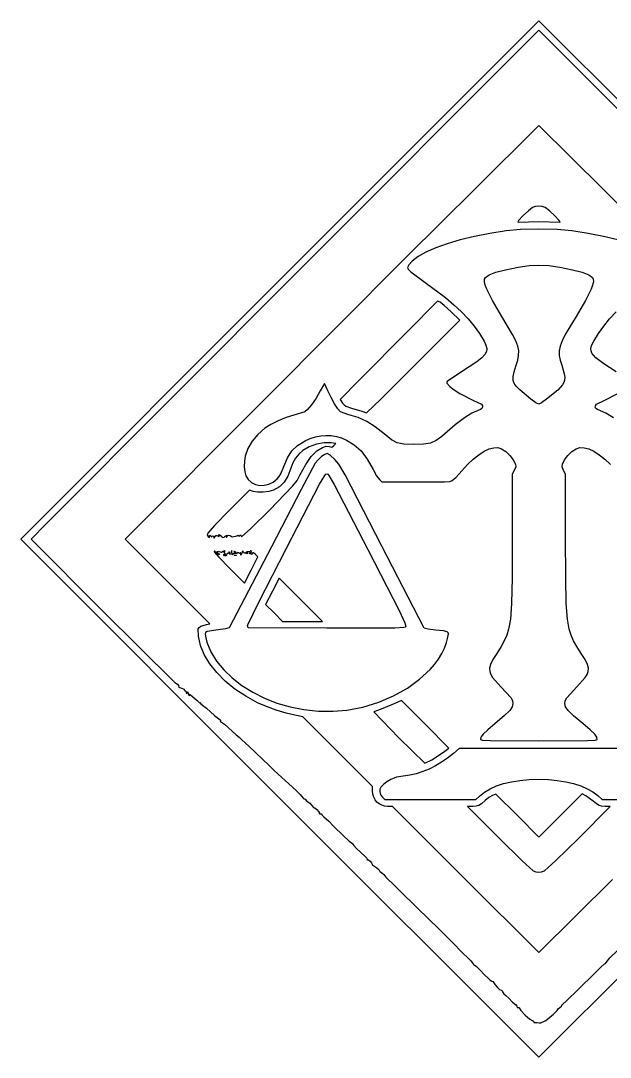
# Model space of a CAD drawing. Extents: x 252 to 569, y 447 to 764.
# Drawn here: x 251.9 to 432.4, y 446.7 to 763.8 of the extents above; entities that cross this region are included whole.
import ezdxf

# ---------------------------------------------------------------- set-up
doc = ezdxf.new("R2010")
doc.units = 0

msp = doc.modelspace()

# ---------------------------------------------------------------- linework, layer by layer
at = {"layer": 'Calque 1'}
for p, q in [((331.2133, 684.4556), (410.522, 763.7643)), ((410.522, 763.7643), (489.8307, 684.4556)), ((410.52196, 760.8541), (337.34806, 687.697)), ((483.69586, 687.697), (410.52196, 760.8541)), ((390.87633, 712.2228), (410.52163, 731.74)), ((410.52163, 731.74), (430.16693, 712.2228)), ((370.11693, 691.5895), (390.87633, 712.2228)), ((430.16693, 712.2228), (450.92633, 691.5895)), ((405.611189, 704.068388), (404.309018, 702.635752)), ((407.282868, 705.648455), (405.611189, 704.068388)), ((408.56956, 706.6116), (407.282868, 705.648455)), ((409.483574, 706.8996), (408.56956, 706.6116)), ((410.52336, 706.9956), (409.483574, 706.8996)), ((411.563146, 706.8996), (410.52336, 706.9956)), ((412.47716, 706.6116), (411.563146, 706.8996)), ((413.763852, 705.648455), (412.47716, 706.6116)), ((415.435531, 704.068388), (413.763852, 705.648455)), ((416.737702, 702.635752), (415.435531, 704.068388)), ((404.309018, 702.635752), (404.032277, 702.213581)), ((404.032277, 702.213581), (404.13085, 702.1149)), ((404.13085, 702.1149), (410.52336, 702.2998)), ((410.52336, 702.2998), (416.91587, 702.1149)), ((410.52336, 702.2998), (410.52336, 702.2998)), ((417.014443, 702.213581), (416.737702, 702.635752)), ((416.91587, 702.1149), (417.014443, 702.213581)), ((390.77262, 697.7822), (386.404457, 696.72101)), ((395.480358, 698.721084), (390.77262, 697.7822)), ((400.46795, 699.5184), (395.480358, 698.721084)), ((404.912959, 699.885825), (400.46795, 699.5184)), ((410.5221, 700.0083), (404.912959, 699.885825)), ((416.131241, 699.885825), (410.5221, 700.0083)), ((420.57625, 699.5184), (416.131241, 699.885825)), ((425.563842, 698.721084), (420.57625, 699.5184)), ((430.27158, 697.7822), (425.563842, 698.721084)), ((434.639743, 696.72101), (430.27158, 697.7822)), ((382.435587, 695.556775), (378.925732, 694.308755)), ((386.404457, 696.72101), (382.435587, 695.556775)), ((326.46213, 647.8089), (370.11693, 691.5895)), ((373.521944, 691.638407), (371.74745, 690.2546)), ((375.934611, 692.996212), (373.521944, 691.638407)), ((378.925732, 694.308755), (375.934611, 692.996212)), ((370.705325, 689.089212), (370.30544, 688.2953)), ((370.30544, 688.2953), (370.527753, 687.736042)), ((371.74745, 690.2546), (370.705325, 689.089212)), ((400.248165, 687.60522), (404.12221, 688.3643)), ((404.12221, 688.3643), (407.495583, 688.83995)), ((407.495583, 688.83995), (410.522145, 688.9985)), ((410.522145, 688.9985), (413.548714, 688.83995)), ((413.548714, 688.83995), (416.92211, 688.3643)), ((416.92211, 688.3643), (420.796155, 687.60522)), ((337.34806, 687.697), (259.64496, 609.8259)), ((370.527753, 687.736042), (371.350271, 686.917462)), ((371.350271, 686.917462), (375.7294, 683.7139)), ((393.877768, 684.65679), (394.13225, 685.2008)), ((394.13225, 685.2008), (395.273181, 686.029798)), ((395.273181, 686.029798), (397.305154, 686.829162)), ((397.305154, 686.829162), (400.248165, 687.60522)), ((420.796155, 687.60522), (423.739166, 686.829162)), ((423.739166, 686.829162), (425.771139, 686.029798)), ((425.771139, 686.029798), (426.91207, 685.2008)), ((426.91207, 685.2008), (427.166552, 684.65679)), ((251.9046, 605.1468), (331.2133, 684.4556)), ((375.7294, 683.7139), (381.911206, 679.103273)), ((393.85472, 683.891956), (393.877768, 684.65679)), ((394.073566, 682.881507), (393.85472, 683.891956)), ((394.544766, 681.60065), (394.073566, 682.881507)), ((426.970754, 682.881507), (426.499554, 681.60065)), ((427.1896, 683.891956), (426.970754, 682.881507)), ((427.166552, 684.65679), (427.1896, 683.891956)), ((381.911206, 679.103273), (384.510664, 676.896479)), ((396.286067, 678.128544), (394.544766, 681.60065)), ((426.499554, 681.60065), (424.758253, 678.128544)), ((379.52694, 678.0184), (370.36258, 668.7687)), ((380.25413, 677.6322), (379.52694, 678.0184)), ((381.550944, 676.606712), (380.25413, 677.6322)), ((383.64764, 674.6834), (381.550944, 676.606712)), ((384.510664, 676.896479), (386.820811, 674.717037)), ((399.1623, 673.2773), (396.286067, 678.128544)), ((424.758253, 678.128544), (421.88202, 673.2773)), ((386.31396, 672.1208), (383.64764, 674.6834)), ((386.820811, 674.717037), (388.870388, 672.536204)), ((388.870388, 672.536204), (390.688135, 670.325233)), ((402.437642, 667.776173), (399.1623, 673.2773)), ((421.88202, 673.2773), (418.606678, 667.776173)), ((430.356995, 670.331575), (432.170995, 672.540185)), ((432.170995, 672.540185), (434.216156, 674.717075)), ((372.15966, 657.9485), (386.31396, 672.1208)), ((390.688135, 670.325233), (392.302793, 668.05538)), ((428.743837, 668.060921), (430.356995, 670.331575)), ((370.36258, 668.7687), (355.42348, 653.6858)), ((392.302793, 668.05538), (393.7431, 665.6979)), ((403.43183, 665.800903), (402.437642, 667.776173)), ((418.606678, 667.776173), (417.61249, 665.800903)), ((427.3012, 665.6979), (428.743837, 668.060921)), ((393.7431, 665.6979), (394.313122, 664.545984)), ((394.313122, 664.545984), (394.580136, 663.532944)), ((394.580136, 663.532944), (394.491221, 662.586945)), ((404.049002, 664.164662), (403.43183, 665.800903)), ((404.32814, 662.734076), (404.049002, 664.164662)), ((416.995317, 664.164662), (416.71618, 662.734076)), ((417.61249, 665.800903), (416.995317, 664.164662)), ((426.39813, 663.3963), (426.663005, 664.362037)), ((426.480184, 662.747928), (426.39813, 663.3963)), ((426.747627, 662.095883), (426.480184, 662.747928)), ((426.663005, 664.362037), (427.3012, 665.6979)), ((393.033918, 660.608724), (391.559689, 659.432831)), ((393.993455, 661.63615), (393.033918, 660.608724)), ((394.491221, 662.586945), (393.993455, 661.63615)), ((403.52714, 658.3425), (404.028228, 659.95637)), ((404.028228, 659.95637), (404.308222, 661.37577)), ((404.308222, 661.37577), (404.32814, 662.734076)), ((416.71618, 662.734076), (416.736098, 661.37577)), ((416.736098, 661.37577), (417.016092, 659.95637)), ((417.016092, 659.95637), (417.51718, 658.3425)), ((427.235163, 661.408768), (426.747627, 662.095883)), ((427.977495, 660.655187), (427.235163, 661.408768)), ((430.365355, 658.823048), (427.977495, 660.655187)), ((362.085209, 647.942988), (372.15967, 657.9485)), ((372.15967, 657.9485), (372.15966, 657.9485)), ((391.559689, 659.432831), (386.85547, 656.3483)), ((402.927141, 656.383644), (403.52714, 658.3425)), ((417.51718, 658.3425), (418.291726, 655.699233)), ((434.18883, 656.3483), (430.365355, 658.823048)), ((355.42348, 653.6858), (349.64875, 647.8526)), ((382.44861, 653.4003), (382.300222, 653.137014)), ((386.85547, 656.3483), (382.44861, 653.4003)), ((402.640916, 654.890725), (402.927141, 656.383644)), ((402.656209, 653.744344), (402.640916, 654.890725)), ((402.96076, 652.8251), (402.656209, 653.744344)), ((418.394589, 653.849962), (418.172041, 653.085325)), ((418.291726, 655.699233), (418.431538, 654.702898)), ((418.431538, 654.702898), (418.394589, 653.849962)), ((343.60983, 650.5891), (342.297382, 648.326528)), ((344.90545, 652.7653), (343.60983, 650.5891)), ((345.93102, 650.5827), (344.90545, 652.7653)), ((346.879841, 648.531127), (345.93102, 650.5827)), ((382.300222, 653.137014), (382.35924, 652.855062)), ((382.35924, 652.855062), (383.29905, 651.8779)), ((383.29905, 651.8779), (384.614705, 650.857883)), ((384.614705, 650.857883), (386.361237, 649.748887)), ((403.597135, 651.953408), (402.96076, 652.8251)), ((404.702227, 650.816487), (403.597135, 651.953408)), ((408.0086, 648.0407), (404.702227, 650.816487)), ((416.30241, 650.7702), (412.885589, 647.942925)), ((417.755054, 652.353886), (416.30241, 650.7702)), ((418.172041, 653.085325), (417.755054, 652.353886)), ((283.92143, 605.1443), (326.46213, 647.8089)), ((342.297382, 648.326528), (340.936841, 646.306975)), ((347.965624, 646.570762), (346.879841, 648.531127)), ((349.64875, 647.8526), (350.41244, 646.7983)), ((357.73987, 643.791), (362.085209, 647.942988)), ((386.361237, 649.748887), (390.52084, 647.6321)), ((390.52084, 647.6321), (392.91868, 646.4294)), ((408.00864, 648.0407), (408.0086, 648.0407)), ((409.6132, 646.899175), (408.00864, 648.0407)), ((410.49863, 646.4235), (409.6132, 646.899175)), ((412.885589, 647.942925), (411.346019, 646.856944)), ((428.12561, 646.4294), (430.52345, 647.6321)), ((430.52345, 647.6321), (434.683056, 649.748887)), ((338.85852, 644.0758), (335.52803, 643.1218)), ((339.724967, 644.800159), (338.85852, 644.0758)), ((340.936841, 646.306975), (339.724967, 644.800159)), ((349.005205, 645.005442), (347.965624, 646.570762)), ((349.81542, 644.139), (349.005205, 645.005442)), ((352.33286, 643.2423), (349.81542, 644.139)), ((350.41244, 646.7983), (350.879553, 646.221828)), ((350.879553, 646.221828), (351.373356, 645.839925)), ((351.373356, 645.839925), (353.13462, 645.2705)), ((353.13462, 645.2705), (356.28374, 644.3014)), ((356.28374, 644.3014), (357.73987, 643.791)), ((392.59663, 644.7973), (390.006296, 643.669289)), ((393.079594, 645.114078), (392.59663, 644.7973)), ((392.91868, 646.4294), (393.253433, 645.995059)), ((393.3028, 645.534975), (393.079594, 645.114078)), ((393.253433, 645.995059), (393.3028, 645.534975)), ((411.346019, 646.856944), (410.49863, 646.4235)), ((427.741494, 645.534975), (427.790858, 645.995059)), ((427.9647, 645.114078), (427.741494, 645.534975)), ((427.790858, 645.995059), (428.12561, 646.4294)), ((428.44766, 644.7973), (427.9647, 645.114078)), ((431.037998, 643.669289), (428.44766, 644.7973)), ((330.699354, 641.375187), (328.441431, 640.242095)), ((333.141354, 642.371236), (330.699354, 641.375187)), ((335.52803, 643.1218), (333.141354, 642.371236)), ((355.23677, 642.333836), (352.33286, 643.2423)), ((357.866219, 641.132262), (355.23677, 642.333836)), ((360.436363, 639.521208), (357.866219, 641.132262)), ((387.731771, 642.317037), (384.934026, 640.160092)), ((390.006296, 643.669289), (387.731771, 642.317037)), ((433.312522, 642.317037), (431.037998, 643.669289)), ((326.60699, 639.0804), (324.484261, 637.230512)), ((328.441431, 640.242095), (326.60699, 639.0804)), ((363.16236, 637.3843), (360.436363, 639.521208)), ((365.420987, 635.560987), (363.16236, 637.3843)), ((384.934026, 640.160092), (380.77403, 636.618)), ((322.721987, 635.118125), (321.396668, 632.851725)), ((324.484261, 637.230512), (322.721987, 635.118125)), ((336.670125, 633.851511), (338.97348, 635.2539)), ((338.97348, 635.2539), (340.552306, 635.951579)), ((342.44161, 634.21485), (340.192503, 633.401734)), ((340.552306, 635.951579), (342.141809, 636.458087)), ((342.141809, 636.458087), (343.737511, 636.773346)), ((344.767517, 634.640741), (342.44161, 634.21485)), ((343.737511, 636.773346), (345.334939, 636.897275)), ((346.96338, 634.6234), (344.767517, 634.640741)), ((345.334939, 636.897275), (346.929615, 636.829795)), ((346.929615, 636.829795), (348.517065, 636.570825)), ((348.39857, 634.4441), (346.96338, 634.6234)), ((347.76556, 633.8111), (348.39857, 634.4441)), ((348.517065, 636.570825), (350.092811, 636.120287)), ((350.092811, 636.120287), (351.65238, 635.4781)), ((351.65238, 635.4781), (353.986612, 634.065403)), ((367.168, 634.5881), (365.420987, 635.560987)), ((369.127923, 634.199537), (367.168, 634.5881)), ((375.200788, 634.212708), (372.02528, 634.1292)), ((377.379245, 634.559137), (375.200788, 634.212708)), ((379.067907, 635.312798), (377.379245, 634.559137)), ((380.77403, 636.618), (379.067907, 635.312798)), ((321.396668, 632.851725), (320.5848, 630.5398)), ((333.531357, 630.07177), (334.899805, 632.176787)), ((334.899805, 632.176787), (336.670125, 633.851511)), ((337.018891, 631.202125), (336.012026, 629.958675)), ((338.22704, 632.2574), (337.018891, 631.202125)), ((340.192503, 633.401734), (338.22704, 632.2574)), ((340.841881, 630.442763), (342.526998, 632.141889)), ((342.526998, 632.141889), (344.32804, 633.2453)), ((345.002946, 631.083205), (344.011376, 630.410438)), ((344.32804, 633.2453), (345.410101, 633.603838)), ((345.74717, 631.3408), (345.002946, 631.083205)), ((345.410101, 633.603838), (346.30107, 633.4679)), ((346.627882, 630.83725), (345.74717, 631.3408)), ((346.30107, 633.4679), (347.099109, 633.3335)), ((347.099109, 633.3335), (347.76556, 633.8111)), ((353.986612, 634.065403), (356.078077, 632.138)), ((356.078077, 632.138), (357.99281, 629.622672)), ((372.02528, 634.1292), (369.127923, 634.199537)), ((392.090454, 631.003279), (393.722597, 632.04655)), ((393.722597, 632.04655), (395.266342, 632.762671)), ((395.266342, 632.762671), (396.696729, 633.137819)), ((396.696729, 633.137819), (397.988801, 633.15817)), ((397.988801, 633.15817), (399.1176, 632.8099)), ((399.1176, 632.8099), (400.426914, 631.945525)), ((400.426914, 631.945525), (401.636839, 630.79855)), ((419.407406, 630.79855), (420.617328, 631.945525)), ((420.617328, 631.945525), (421.92664, 632.8099)), ((421.92664, 632.8099), (423.055449, 633.15817)), ((423.055449, 633.15817), (424.347527, 633.137819)), ((424.347527, 633.137819), (425.777917, 632.762671)), ((425.777917, 632.762671), (427.321661, 632.04655)), ((427.321661, 632.04655), (428.953803, 631.003279)), ((320.354495, 628.973412), (320.31865, 627.3)), ((320.5848, 630.5398), (320.354495, 628.973412)), ((332.43362, 627.3785), (333.531357, 630.07177)), ((335.198648, 628.515538), (334.57096, 626.8612)), ((336.012026, 629.958675), (335.198648, 628.515538)), ((337.37187, 624.7081), (339.160801, 628.010605)), ((342.04645, 628.4195), (337.743554, 620.40215)), ((339.160801, 628.010605), (340.841881, 630.442763)), ((342.962524, 629.472527), (342.04645, 628.4195)), ((344.011376, 630.410438), (342.962524, 629.472527)), ((348.04171, 629.5549), (346.627882, 630.83725)), ((349.269126, 628.102009), (348.04171, 629.5549)), ((351.214085, 624.793), (349.269126, 628.102009)), ((357.99281, 629.622672), (359.79684, 626.4462)), ((386.9132, 626.0488), (388.660797, 627.99058)), ((388.660797, 627.99058), (390.394867, 629.646681)), ((390.394867, 629.646681), (392.090454, 631.003279)), ((401.636839, 630.79855), (402.644839, 629.482825)), ((402.644839, 629.482825), (403.34838, 628.1122)), ((403.34838, 628.1122), (403.442115, 627.309075)), ((417.602127, 627.309075), (417.69587, 628.1122)), ((417.69587, 628.1122), (418.399409, 629.482825)), ((418.399409, 629.482825), (419.407406, 630.79855)), ((428.953803, 631.003279), (430.649385, 629.646681)), ((430.649385, 629.646681), (432.38345, 627.99058)), ((320.31865, 627.3), (320.468812, 625.757312)), ((320.468812, 625.757312), (320.79653, 624.5831)), ((331.032591, 624.352981), (331.527586, 625.1009)), ((331.527586, 625.1009), (332.43362, 627.3785)), ((334.57096, 626.8612), (333.660143, 624.47947)), ((336.518751, 623.134728), (337.37187, 624.7081)), ((344.94347, 624.653605), (345.325081, 625.045764)), ((345.325081, 625.045764), (345.6019, 625.1231)), ((345.6019, 625.1231), (345.879041, 625.045138)), ((345.879041, 625.045138), (346.262367, 624.649631)), ((362.46321, 603.0304), (351.214085, 624.793)), ((359.79684, 626.4462), (360.848525, 624.570125)), ((385.178426, 624.135425), (386.9132, 626.0488)), ((402.98322, 626.2097), (402.34856, 625.016)), ((402.34856, 625.016), (402.35906, 605.7548)), ((403.442115, 627.309075), (402.98322, 626.2097)), ((418.061, 626.2097), (417.602127, 627.309075)), ((418.69563, 625.0161), (418.061, 626.2097)), ((418.68433, 605.7548), (418.69563, 625.0161)), ((320.79653, 624.5831), (321.545672, 623.396562)), ((321.545672, 623.396562), (322.543648, 622.503064)), ((322.543648, 622.503064), (323.730176, 621.908594)), ((323.730176, 621.908594), (325.044972, 621.619137)), ((325.044972, 621.619137), (326.427756, 621.640683)), ((326.427756, 621.640683), (327.818243, 621.979217)), ((327.818243, 621.979217), (329.156152, 622.640727)), ((329.156152, 622.640727), (330.3812, 623.6312)), ((330.3812, 623.6312), (331.032591, 624.352981)), ((332.515056, 622.608313), (331.087244, 621.185673)), ((333.660143, 624.47947), (332.515056, 622.608313)), ((333.1111, 602.2367), (343.341437, 621.963912)), ((335.236569, 621.475725), (336.518751, 623.134728)), ((343.341437, 621.963912), (344.94347, 624.653605)), ((346.262367, 624.649631), (347.876537, 621.93625)), ((347.876537, 621.93625), (358.1977, 602.0319)), ((360.848525, 624.570125), (361.70041, 623.4034)), ((361.70041, 623.4034), (362.41002, 622.742)), ((362.41002, 622.742), (372.77392, 622.668)), ((372.77392, 622.668), (381.656965, 622.679362)), ((381.656965, 622.679362), (383.23759, 622.811255)), ((383.23759, 622.811255), (383.97052, 623.0649)), ((383.97052, 623.0649), (385.178426, 624.135425)), ((321.92919, 620.1479), (315.72277, 613.9022)), ((323.03284, 619.7631), (321.92919, 620.1479)), ((324.424189, 619.502203), (323.03284, 619.7631)), ((326.141755, 619.4922), (324.424189, 619.502203)), ((327.878716, 619.714247), (326.141755, 619.4922)), ((329.32825, 620.1495), (327.878716, 619.714247)), ((328.01803, 614.0726), (335.236569, 621.475725)), ((337.743554, 620.40215), (328.62655, 602.783)), ((331.087244, 621.185673), (329.32825, 620.1495)), ((315.72277, 613.9022), (311.244746, 609.3072)), ((322.19154, 608.3266), (328.01803, 614.0726)), ((259.64496, 609.8259), (255.11582, 605.1118)), ((311.244746, 609.3072), (309.19382, 607.0303)), ((309.19382, 607.0303), (309.012535, 606.442663)), ((309.012535, 606.442663), (309.294, 605.9814)), ((309.294, 605.9814), (309.650554, 605.703675)), ((309.650554, 605.703675), (309.7167, 606.0624)), ((309.7167, 606.0624), (309.772587, 606.429925)), ((309.772587, 606.429925), (310.1332, 606.0524)), ((310.1332, 606.0524), (310.378137, 605.7868)), ((310.376519, 606.1079), (310.62713, 606.2002)), ((310.38216, 605.8695), (310.376519, 606.1079)), ((310.378137, 605.7868), (310.38216, 605.8695)), ((310.62713, 606.2002), (310.924588, 606.064213)), ((310.924588, 606.064213), (311.06051, 605.7372)), ((311.06051, 605.7372), (311.10758, 605.447325)), ((311.10758, 605.447325), (311.23247, 605.6712)), ((311.23247, 605.6712), (311.66573, 606.2514)), ((311.66573, 606.2564), (311.979329, 606.293088)), ((311.66573, 606.2514), (311.66573, 606.2564)), ((311.979329, 606.293088), (312.33705, 606.1242)), ((312.33705, 606.1242), (312.618296, 605.958438)), ((312.55032, 606.2777), (312.500857, 606.61135)), ((312.500857, 606.61135), (312.89766, 606.4668)), ((312.618296, 605.958438), (312.55032, 606.2777)), ((312.89766, 606.4668), (313.42087, 605.9315)), ((313.42087, 605.9315), (313.534462, 605.725072)), ((313.534462, 605.725072), (313.811934, 605.6882)), ((313.811934, 605.6882), (314.158329, 605.808228)), ((314.158329, 605.808228), (314.47869, 606.0725)), ((314.47869, 606.0725), (314.862381, 606.297011)), ((314.826089, 606.1277), (314.74378, 605.9408)), ((314.74378, 605.9408), (314.86046, 605.6763)), ((315.02398, 606.2054), (314.826089, 606.1277)), ((314.86046, 605.6763), (315.14066, 605.9408)), ((314.862381, 606.297011), (315.402995, 606.348488)), ((315.173812, 606.1277), (315.02398, 606.2054)), ((315.14066, 605.9408), (315.173812, 606.1277)), ((315.14066, 605.9408), (315.14066, 605.9408)), ((315.402995, 606.348488), (315.965546, 606.23457)), ((315.965546, 606.23457), (316.41505, 605.9629)), ((316.41505, 605.9629), (316.734262, 605.833375)), ((316.734262, 605.833375), (317.16557, 605.9626)), ((317.16557, 605.9626), (317.6542, 606.0506)), ((317.6542, 606.0506), (318.02752, 606.1864)), ((318.02752, 606.1864), (318.360829, 606.362125)), ((318.360829, 606.362125), (318.58976, 606.1864)), ((318.58976, 606.1864), (318.787397, 606.031062)), ((318.787397, 606.031062), (319.00614, 606.2394)), ((319.00614, 606.2394), (319.183541, 606.443825)), ((319.183541, 606.443825), (319.23765, 606.2674)), ((319.23765, 606.2674), (319.338047, 606.033838)), ((319.338047, 606.033838), (319.57403, 605.9367)), ((319.57403, 605.9367), (322.19154, 608.3266)), ((402.35906, 605.7548), (402.323447, 593.335222)), ((418.719406, 593.334434), (418.68433, 605.7548)), ((331.147, 525.904), (251.9046, 605.1468)), ((255.11582, 605.1118), (277.04192, 583.1845)), ((296.84843, 592.2153), (283.92143, 605.1443)), ((328.62655, 602.783), (315.74285, 577.9985)), ((375.42781, 577.9803), (362.46321, 603.0304)), ((311.153761, 601.467778), (311.14472, 601.3102)), ((311.14472, 601.3102), (312.543249, 599.652962)), ((311.253532, 601.480925), (311.153761, 601.467778)), ((311.75842, 601.0605), (311.253532, 601.480925)), ((312.69254, 600.3842), (311.75842, 601.0605)), ((312.33406, 601.3676), (311.931711, 601.271312)), ((311.931711, 601.271312), (312.36856, 600.8553)), ((312.76502, 601.324837), (312.33406, 601.3676)), ((312.36856, 600.8553), (312.703721, 600.522587)), ((312.543249, 599.652962), (315.81779, 596.2675)), ((312.703721, 600.522587), (312.69254, 600.3842)), ((313.03263, 601.1641), (312.76502, 601.324837)), ((313.328152, 601.113675), (313.03263, 601.1641)), ((313.83159, 601.3436), (313.328152, 601.113675)), ((314.305034, 601.574462), (313.83159, 601.3436)), ((313.958779, 600.401787), (314.08927, 600.513652)), ((314.035503, 600.214455), (313.958779, 600.401787)), ((314.33336, 600.0291), (314.035503, 600.214455)), ((314.065786, 601.041237), (314.14852, 601.1695)), ((314.34696, 600.7371), (314.065786, 601.041237)), ((314.08927, 600.513652), (314.41306, 600.4726)), ((314.14852, 601.1695), (314.382097, 601.260387)), ((314.47925, 601.473), (314.305034, 601.574462)), ((314.657146, 600.063725), (314.33336, 600.0291)), ((314.682185, 600.427062), (314.34696, 600.7371)), ((314.382097, 601.260387), (314.47925, 601.473)), ((314.41306, 600.4726), (314.682185, 600.427062)), ((314.88158, 600.4015), (314.657146, 600.063725)), ((315.064273, 600.7278), (314.88158, 600.4015)), ((315.27197, 600.7817), (315.064273, 600.7278)), ((315.466968, 600.8202), (315.27197, 600.7817)), ((315.61911, 601.1086), (315.466968, 600.8202)), ((315.720581, 601.336025), (315.61911, 601.1086)), ((315.77142, 600.9639), (315.720581, 601.336025)), ((315.87136, 600.5788), (315.77142, 600.9639)), ((316.07102, 600.5192), (315.87136, 600.5788)), ((316.225855, 600.693175), (316.07102, 600.5192)), ((316.3737, 601.4552), (316.22076, 600.8781)), ((316.22076, 600.8781), (316.225855, 600.693175)), ((316.571586, 601.691587), (316.3737, 601.4552)), ((316.488586, 601.011487), (316.51301, 601.4182)), ((316.6163, 600.6245), (316.488586, 601.011487)), ((316.51301, 601.4182), (316.571586, 601.691587)), ((316.79965, 600.412612), (316.6163, 600.6245)), ((316.8564, 600.5875), (316.79965, 600.412612)), ((317.023495, 600.798837), (316.8564, 600.5875)), ((317.52191, 600.7572), (317.023495, 600.798837)), ((317.30786, 601.4389), (317.188316, 601.366425)), ((317.188316, 601.366425), (317.38966, 601.1783)), ((317.225197, 600.193788), (317.34001, 600.3007)), ((317.49986, 600.1408), (317.225197, 600.193788)), ((317.78649, 601.1783), (317.30786, 601.4389)), ((317.34001, 600.3008), (317.84713, 600.2798)), ((317.34001, 600.3007), (317.34001, 600.3008)), ((317.38966, 601.1783), (317.854836, 600.932)), ((317.811034, 600.172988), (317.49986, 600.1408)), ((318.016594, 600.715175), (317.52191, 600.7572)), ((317.78653, 601.1783), (317.78649, 601.1783)), ((317.854836, 600.932), (317.78653, 601.1783)), ((317.84713, 600.2798), (317.811034, 600.172988)), ((318.18337, 600.9169), (318.016594, 600.715175)), ((318.262335, 601.108075), (318.18337, 600.9169)), ((318.55451, 600.9349), (318.262335, 601.108075)), ((318.876038, 600.76485), (318.55451, 600.9349)), ((319.06279, 600.9689), (318.876038, 600.76485)), ((319.172788, 601.015937), (319.06279, 600.9689)), ((319.24467, 600.6492), (319.172788, 601.015937)), ((319.330446, 600.259237), (319.24467, 600.6492)), ((319.57403, 600.9138), (319.330446, 600.259237)), ((319.815445, 601.500462), (319.57403, 600.9138)), ((319.96644, 601.3768), (319.815445, 601.500462)), ((320.132273, 601.078645), (319.96644, 601.3768)), ((320.404945, 600.929712), (320.132273, 601.078645)), ((320.70329, 600.948498), (320.404945, 600.929712)), ((320.94614, 601.1535), (320.70329, 600.948498)), ((320.928311, 600.7269), (320.96149, 600.9138)), ((321.07817, 600.6492), (320.928311, 600.7269)), ((321.20615, 601.28235), (320.94614, 601.1535)), ((320.96149, 600.9138), (321.24169, 601.1783)), ((320.96149, 600.9138), (320.96149, 600.9138)), ((321.276061, 600.7269), (321.07817, 600.6492)), ((321.62321, 601.2549), (321.20615, 601.28235)), ((321.24169, 601.1783), (321.35837, 600.9138)), ((321.35837, 600.9138), (321.276061, 600.7269)), ((322.002914, 601.243387), (321.62321, 601.2549)), ((321.812044, 600.76555), (322.12172, 600.9901)), ((321.95368, 600.7549), (321.812044, 600.76555)), ((322.281411, 600.765938), (321.95368, 600.7549)), ((322.15212, 601.4277), (322.002914, 601.243387)), ((322.12172, 600.9901), (322.513874, 601.318325)), ((322.240339, 601.592962), (322.15212, 601.4277)), ((322.45245, 601.5531), (322.240339, 601.592962)), ((322.4167, 600.5903), (322.281411, 600.765938)), ((322.515375, 600.508538), (322.4167, 600.5903)), ((322.513874, 601.318325), (322.45245, 601.5531)), ((322.45637, 595.6871), (324.48448, 599.7227)), ((322.75262, 600.7429), (322.515375, 600.508538)), ((322.954509, 600.974898), (322.75262, 600.7429)), ((323.143837, 601.019162), (322.954509, 600.974898)), ((323.7865, 600.4627), (323.143837, 601.019162)), ((324.48448, 599.7227), (323.7865, 600.4627)), ((324.812115, 585.9112), (333.1111, 602.2367)), ((358.1977, 602.0319), (367.821566, 583.090325)), ((315.81779, 596.2675), (320.42826, 591.6514)), ((320.42826, 591.6514), (322.45637, 595.6871)), ((331.04531, 593.2144), (328.95931, 589.2178)), ((337.6427, 586.613), (331.04531, 593.2144)), ((402.323447, 593.335222), (402.162904, 585.450275)), ((418.879796, 585.45155), (418.719406, 593.334434)), ((309.77543, 579.2863), (296.84843, 592.2153)), ((328.95931, 589.2178), (326.87332, 585.2212)), ((321.3593, 578.799), (324.812115, 585.9112)), ((326.87332, 585.2212), (329.4683, 582.6164)), ((344.24, 580.011), (337.6427, 586.613)), ((402.162904, 585.450275), (401.821624, 580.694216)), ((419.221494, 580.696916), (418.879796, 585.45155)), ((277.04192, 583.1845), (299.11632, 561.325)), ((329.4683, 582.6164), (332.06328, 580.0117)), ((367.821566, 583.090325), (369.469287, 579.556031)), ((401.821624, 580.694216), (401.2438, 577.6613)), ((419.80049, 577.6613), (419.221494, 580.696916)), ((306.21727, 577.6982), (306.485753, 578.125212)), ((306.30157, 575.4729), (306.21727, 577.6982)), ((306.485753, 578.125212), (307.031501, 578.518175)), ((307.031501, 578.518175), (308.76233, 579.0962)), ((308.76233, 579.0962), (309.77543, 579.2863)), ((312.36173, 577.3772), (308.934204, 576.923275)), ((314.610054, 577.680838), (312.36173, 577.3772)), ((315.74285, 577.9985), (314.610054, 577.680838)), ((321.534, 578.0714), (321.3593, 578.799)), ((345.6018, 577.895), (321.534, 578.0714)), ((321.534, 578.0714), (321.534, 578.0714)), ((332.06328, 580.0117), (338.151, 580.011)), ((338.151, 580.011), (344.24, 580.011)), ((366.405561, 577.963387), (345.6018, 577.895)), ((369.188076, 578.118973), (366.405561, 577.963387)), ((369.620144, 578.247561), (369.188076, 578.118973)), ((369.469287, 579.556031), (369.773, 578.4178)), ((369.773, 578.4178), (369.620144, 578.247561)), ((376.57213, 577.669987), (375.42781, 577.9803)), ((378.8998, 577.3614), (376.57213, 577.669987)), ((381.265672, 577.103645), (378.8998, 577.3614)), ((401.2438, 577.6613), (400.662519, 575.816222)), ((420.381771, 575.816222), (419.80049, 577.6613)), ((306.925455, 572.662555), (306.30157, 575.4729)), ((308.472888, 576.609275), (308.39612, 576.0912)), ((308.39612, 576.0912), (308.528968, 574.984328)), ((308.934204, 576.923275), (308.472888, 576.609275)), ((308.528968, 574.984328), (308.889844, 573.61325)), ((382.449332, 576.791412), (381.265672, 577.103645)), ((382.272096, 573.498871), (382.6861, 575.1922)), ((382.708465, 576.551483), (382.449332, 576.791412)), ((382.6861, 575.1922), (382.804802, 576.221873)), ((382.804802, 576.221873), (382.708465, 576.551483)), ((399.92139, 574.085725), (398.929101, 572.283716)), ((400.662519, 575.816222), (399.92139, 574.085725)), ((421.122899, 574.085725), (420.381771, 575.816222)), ((422.115185, 572.283716), (421.122899, 574.085725)), ((308.098814, 569.837277), (306.925455, 572.662555)), ((308.889844, 573.61325), (310.11466, 570.6499)), ((380.812782, 570.134291), (381.6439, 571.809813)), ((381.6439, 571.809813), (382.272096, 573.498871)), ((398.929101, 572.283716), (397.59434, 570.2241)), ((423.44994, 570.2241), (422.115185, 572.283716)), ((309.780963, 567.042788), (308.098814, 569.837277)), ((310.11466, 570.6499), (311.835524, 567.877062)), ((311.835524, 567.877062), (314.0276, 565.228548)), ((378.586864, 566.86093), (379.790012, 568.481575)), ((379.790012, 568.481575), (380.812782, 570.134291)), ((396.388458, 568.329272), (395.65661, 566.8401)), ((397.59434, 570.2241), (396.388458, 568.329272)), ((424.655828, 568.329272), (423.44994, 570.2241)), ((425.387679, 566.8401), (424.655828, 568.329272)), ((311.93122, 564.324813), (309.780963, 567.042788)), ((314.0276, 565.228548), (316.642067, 562.738227)), ((374.00785, 562.2841), (377.214606, 565.281625)), ((377.214606, 565.281625), (378.586864, 566.86093)), ((395.65661, 566.8401), (395.356889, 565.647628)), ((395.356889, 565.647628), (395.44739, 564.6429)), ((395.44739, 564.6429), (395.780377, 563.762508)), ((425.263913, 563.762508), (425.5969, 564.6429)), ((425.6874, 565.647628), (425.387679, 566.8401)), ((425.5969, 564.6429), (425.6874, 565.647628)), ((299.11632, 561.325), (299.85046, 560.7804)), ((314.508902, 561.729073), (311.93122, 564.324813)), ((317.473326, 559.301292), (314.508902, 561.729073)), ((316.642067, 562.738227), (319.630106, 560.439963)), ((370.259912, 559.563137), (374.00785, 562.2841)), ((395.780377, 563.762508), (396.351517, 562.849912)), ((396.351517, 562.849912), (398.87188, 560.0352)), ((422.17241, 560.0352), (424.692772, 562.849912)), ((424.692772, 562.849912), (425.263913, 563.762508)), ((299.85046, 560.7804), (300.26291, 560.168)), ((300.26291, 560.168), (300.182765, 560.134568)), ((300.182765, 560.134568), (300.234661, 560.046366)), ((300.234661, 560.046366), (300.61146, 559.7782)), ((300.61146, 559.7782), (301.59532, 559.3827)), ((301.59532, 559.3827), (301.885321, 559.300762)), ((301.885321, 559.300762), (301.91043, 559.1097)), ((301.91043, 559.1097), (301.916126, 558.922838)), ((301.916126, 558.922838), (302.1594, 558.8451)), ((302.1594, 558.8451), (302.462988, 558.6805)), ((302.462988, 558.6805), (302.59049, 558.2498)), ((302.59049, 558.2498), (302.63875, 557.814387)), ((302.63875, 557.814387), (302.83647, 558.1838)), ((302.83647, 558.1838), (303.054398, 558.476837)), ((303.054398, 558.476837), (303.20028, 557.8089)), ((320.78381, 557.087194), (317.473326, 559.301292)), ((319.630106, 560.439963), (322.942896, 558.367622)), ((322.942896, 558.367622), (326.531615, 556.55507)), ((366.060962, 557.192875), (370.259912, 559.563137)), ((398.87188, 560.0352), (401.99668, 556.5774)), ((419.047619, 556.5774), (422.17241, 560.0352)), ((303.20028, 557.8089), (303.47421, 557.3459)), ((303.52471, 557.4562), (303.458353, 557.779505)), ((303.458353, 557.779505), (303.899829, 557.559837)), ((303.47421, 557.3459), (303.593409, 557.2809)), ((303.593409, 557.2809), (303.52471, 557.4562)), ((303.899829, 557.559837), (305.86296, 555.8025)), ((305.86296, 555.8025), (306.545028, 555.171637)), ((306.545028, 555.171637), (306.705273, 555.070448)), ((306.705273, 555.070448), (306.70802, 555.141)), ((306.70802, 555.141), (306.729748, 555.207775)), ((306.729748, 555.207775), (307.07222, 554.8103)), ((324.39967, 555.1325), (320.78381, 557.087194)), ((327.107646, 553.953362), (324.39967, 555.1325)), ((326.531615, 556.55507), (330.347443, 555.036174)), ((330.347443, 555.036174), (334.34156, 553.8448)), ((356.6707, 553.801), (361.501169, 555.24745)), ((361.501169, 555.24745), (366.060962, 557.192875)), ((368.41613, 555.8427), (366.38423, 554.8745)), ((375.6994, 548.5462), (368.41613, 555.8427)), ((401.99668, 556.5774), (402.480205, 555.677709)), ((402.480205, 555.677709), (402.58468, 554.8563)), ((418.45962, 554.8563), (418.564095, 555.677709)), ((418.564095, 555.677709), (419.047619, 556.5774)), ((307.07222, 554.8103), (307.90936, 554.0827)), ((307.90936, 554.0827), (308.802809, 553.503625)), ((308.802809, 553.503625), (311.25832, 551.2384)), ((330.125943, 552.84615), (327.107646, 553.953362)), ((333.137703, 551.917812), (330.125943, 552.84615)), ((335.82607, 551.2753), (333.137703, 551.917812)), ((334.34156, 553.8448), (338.559029, 553.031873)), ((338.559029, 553.031873), (343.060874, 552.592063)), ((343.060874, 552.592063), (347.556087, 552.54122)), ((347.556087, 552.54122), (351.75366, 552.8952)), ((351.75366, 552.8952), (351.7537, 552.8952)), ((351.7537, 552.8952), (356.6707, 553.801)), ((362.23567, 553.1545), (359.99858, 552.3061)), ((359.99858, 552.3061), (367.664227, 544.423675)), ((366.38423, 554.8745), (362.23567, 553.1545)), ((401.577224, 552.724012), (399.912638, 551.11867)), ((402.377845, 553.869398), (401.577224, 552.724012)), ((402.58468, 554.8563), (402.377845, 553.869398)), ((418.666455, 553.869398), (418.45962, 554.8563)), ((419.467076, 552.724012), (418.666455, 553.869398)), ((421.131662, 551.11867), (419.467076, 552.724012)), ((311.25832, 551.2384), (312.95297, 549.8494)), ((312.95297, 549.8494), (313.068626, 549.76975)), ((313.01887, 549.5782), (312.96982, 549.408087)), ((312.96982, 549.408087), (313.08727, 549.3798)), ((313.068626, 549.76975), (313.01887, 549.5782)), ((313.08727, 549.3798), (314.272955, 548.616562)), ((314.272955, 548.616562), (315.27585, 547.605)), ((338.2566, 550.8095), (335.82607, 551.2753)), ((348.8978, 540.1659), (338.2566, 550.8095)), ((397.11391, 548.7519), (394.834737, 546.816772)), ((399.912638, 551.11867), (397.11391, 548.7519)), ((423.93039, 548.7519), (421.131662, 551.11867)), ((426.209563, 546.816772), (423.93039, 548.7519)), ((315.27585, 547.605), (315.47028, 547.4319)), ((315.47028, 547.4319), (316.66061, 546.3735)), ((316.66061, 546.3735), (317.89386, 545.3515)), ((382.98268, 541.2498), (375.6994, 548.5462)), ((393.423887, 545.460475), (392.752122, 544.541841)), ((394.834737, 546.816772), (393.423887, 545.460475)), ((427.620412, 545.460475), (426.209563, 546.816772)), ((428.292178, 544.541841), (427.620412, 545.460475)), ((317.89386, 545.3515), (318.80311, 544.5577)), ((318.80311, 544.5577), (319.61404, 543.764)), ((319.61404, 543.764), (321.68779, 541.8457)), ((367.664227, 544.423675), (375.59548, 536.6233)), ((392.752122, 544.541841), (392.6902, 543.9197)), ((392.6902, 543.9197), (393.300289, 543.694044)), ((393.300289, 543.694044), (395.694032, 543.567125)), ((395.694032, 543.567125), (410.5222, 543.4988)), ((410.5222, 543.4988), (425.350375, 543.567162)), ((425.350375, 543.567162), (427.744122, 543.694086)), ((427.744122, 543.694086), (428.3542, 543.9197)), ((428.3541, 543.9197), (428.292178, 544.541841)), ((428.3542, 543.9197), (428.3541, 543.9197)), ((321.68779, 541.8457), (327.99876, 535.9588)), ((359.539, 529.5223), (348.8978, 540.1659)), ((377.7138, 537.7038), (381.34043, 540.0152)), ((381.34043, 540.0152), (382.98268, 541.2498)), ((384.37459, 539.6169), (382.568228, 538.179362)), ((386.141, 541.118), (384.37459, 539.6169)), ((410.522, 541.118), (386.141, 541.118)), ((434.90222, 541.1174), (410.522, 541.118)), ((327.99876, 535.9588), (329.43111, 534.4999)), ((375.59548, 536.6233), (377.71383, 537.7038)), ((377.71383, 537.7038), (377.7138, 537.7038)), ((380.720686, 536.901156), (378.835409, 535.783835)), ((382.568228, 538.179362), (380.720686, 536.901156)), ((329.43111, 534.4999), (330.74996, 533.2212)), ((330.74996, 533.2212), (333.87322, 530.3806)), ((370.985801, 532.954426), (368.96349, 532.6648)), ((372.987592, 533.412694), (370.985801, 532.954426)), ((374.965419, 534.038052), (372.987592, 533.412694)), ((376.915839, 534.82895), (374.965419, 534.038052)), ((378.835409, 535.783835), (376.915839, 534.82895)), ((333.87322, 530.3806), (336.28948, 528.1535)), ((362.927403, 530.12565), (362.162493, 529.3352)), ((363.986811, 530.934175), (362.927403, 530.12565)), ((365.20406, 531.641), (363.986811, 530.934175)), ((366.958488, 532.312988), (365.20406, 531.641)), ((368.96349, 532.6648), (366.958488, 532.312988)), ((395.577662, 528.766898), (397.538592, 529.652539)), ((397.538592, 529.652539), (399.719168, 530.381413)), ((399.719168, 530.381413), (402.113597, 530.951872)), ((402.113597, 530.951872), (404.716089, 531.36227)), ((404.716089, 531.36227), (407.520854, 531.610962)), ((407.520854, 531.610962), (410.5221, 531.6963)), ((410.5221, 531.6963), (413.408422, 531.615468)), ((413.408422, 531.615468), (416.149303, 531.36892)), ((416.149303, 531.36892), (418.726382, 530.961828)), ((418.726382, 530.961828), (421.121297, 530.399362)), ((421.121297, 530.399362), (423.315688, 529.686696)), ((423.315688, 529.686696), (425.291193, 528.828998)), ((336.28948, 528.1535), (337.44722, 527.077525)), ((337.44722, 527.077525), (338.34117, 525.9111)), ((359.5828, 528.1093), (359.539, 529.5223)), ((359.698486, 527.110536), (359.5828, 528.1093)), ((359.972437, 526.202303), (359.698486, 527.110536)), ((361.82874, 528.6826), (361.792553, 527.967923)), ((361.792553, 527.967923), (361.901808, 527.357638)), ((362.162493, 529.3352), (361.82874, 528.6826)), ((361.901808, 527.357638), (362.170298, 526.809433)), ((362.170298, 526.809433), (362.61182, 526.281)), ((391.219, 525.507), (392.3379, 526.5319)), ((392.3379, 526.5319), (393.842168, 527.726137)), ((393.842168, 527.726137), (395.577662, 528.766898)), ((396.2946, 526.7244), (395.223125, 526.08215)), ((397.32591, 527.1895), (396.2946, 526.7244)), ((403.92396, 520.5954), (397.32591, 527.1895)), ((423.75318, 527.2245), (417.13759, 520.6129)), ((424.91532, 526.608), (423.75318, 527.2245)), ((427.09713, 525.0569), (424.91532, 526.608)), ((425.291193, 528.828998), (427.029451, 527.831443)), ((427.029451, 527.831443), (428.5121, 526.6992)), ((428.5121, 526.6992), (429.85438, 525.5071)), ((410.522, 446.6613), (331.1469, 525.904)), ((331.1469, 525.904), (331.147, 525.904)), ((338.34117, 525.9111), (338.37272, 525.8132)), ((338.37272, 525.8132), (338.64337, 525.7723)), ((338.64337, 525.7723), (338.954804, 525.69705)), ((338.954804, 525.69705), (339.08434, 525.5162)), ((339.08434, 525.5162), (339.276048, 525.23485)), ((339.276048, 525.23485), (339.73696, 524.9181)), ((339.73696, 524.9181), (340.394771, 524.4097)), ((340.394771, 524.4097), (341.05988, 523.6676)), ((341.05988, 523.6676), (341.533273, 523.09445)), ((360.391802, 525.397744), (359.972437, 526.202303)), ((360.943729, 524.71), (360.391802, 525.397744)), ((361.615364, 524.152212), (360.943729, 524.71)), ((362.393856, 523.737522), (361.615364, 524.152212)), ((363.266352, 523.479071), (362.393856, 523.737522)), ((362.61182, 526.281), (363.38522, 525.5076)), ((364.22, 523.39), (363.266352, 523.479071)), ((363.38522, 525.5076), (377.302, 525.507)), ((365.6764, 523.3904), (364.22, 523.39)), ((388.0325, 501.0332), (365.6764, 523.3904)), ((377.302, 525.507), (391.219, 525.507)), ((390.29002, 523.39), (388.696, 523.39)), ((388.696, 523.39), (398.35194, 513.7067)), ((391.34905, 523.435183), (390.29002, 523.39)), ((392.146439, 523.660563), (391.34905, 523.435183)), ((392.966925, 524.200886), (392.146439, 523.660563)), ((394.09525, 525.1909), (392.966925, 524.200886)), ((395.223125, 526.08215), (394.09525, 525.1909)), ((489.8971, 525.904), (410.522, 446.6613)), ((422.6915, 513.7067), (432.34744, 523.3904)), ((428.135429, 524.150936), (427.09713, 525.0569)), ((428.918691, 523.649662), (428.135429, 524.150936)), ((429.70539, 523.435283), (428.918691, 523.649662)), ((430.754, 523.39), (429.70539, 523.435283)), ((429.85438, 525.5071), (443.756, 525.507)), ((432.34744, 523.3904), (430.754, 523.39)), ((341.533273, 523.09445), (341.73017, 522.9923)), ((341.73017, 522.9923), (341.963335, 522.933588)), ((341.963335, 522.933588), (342.52392, 522.465)), ((342.52392, 522.465), (343.084509, 521.821325)), ((343.084509, 521.821325), (343.31767, 521.3416)), ((343.31767, 521.3416), (343.39285, 521.131638)), ((343.39285, 521.131638), (343.5736, 521.1367)), ((343.5736, 521.1367), (343.85331, 521.090175)), ((343.85331, 521.090175), (344.16641, 520.7555)), ((344.16641, 520.7555), (344.71572, 520.216)), ((344.71572, 520.216), (346.17343, 518.8655)), ((410.52201, 514.0013), (403.92396, 520.5954)), ((417.13759, 520.6129), (410.52201, 514.0013)), ((346.17343, 518.8655), (347.74191, 517.2119)), ((347.74191, 517.2119), (350.60419, 514.4614)), ((350.60419, 514.4614), (352.482806, 512.732913)), ((352.482806, 512.732913), (353.43395, 512.014)), ((353.43395, 512.014), (353.594289, 511.969)), ((353.594289, 511.969), (353.57162, 511.861)), ((353.57162, 511.861), (353.835689, 511.433916)), ((353.835689, 511.433916), (354.694636, 510.5258)), ((398.35194, 513.7067), (405.4046, 506.76195)), ((415.601066, 506.736737), (422.6915, 513.7067)), ((354.694636, 510.5258), (357.27515, 508.1823)), ((357.27515, 508.1823), (357.835328, 507.5861)), ((357.835328, 507.5861), (357.96034, 507.1612)), ((357.96034, 507.1612), (357.901415, 507.003688)), ((357.901415, 507.003688), (358.00614, 507.0555)), ((358.00614, 507.0555), (358.346808, 507.023628)), ((358.346808, 507.023628), (358.832968, 506.677825)), ((358.832968, 506.677825), (359.268491, 506.194509)), ((359.268491, 506.194509), (359.45725, 505.7501)), ((359.45725, 505.7501), (359.524284, 505.502413)), ((359.524284, 505.502413), (359.68545, 505.3994)), ((359.68545, 505.3994), (360.875014, 504.63035)), ((360.875014, 504.63035), (361.485187, 504.067794)), ((405.4046, 506.76195), (408.80164, 503.6629)), ((412.1842, 503.6526), (415.601066, 506.736737)), ((361.485187, 504.067794), (361.67943, 503.741)), ((361.67943, 503.741), (361.801698, 503.509163)), ((361.801698, 503.509163), (362.29529, 503.1511)), ((362.29529, 503.1511), (363.011981, 502.5702)), ((363.011981, 502.5702), (363.67063, 501.8024)), ((363.67063, 501.8024), (364.47193, 500.9015)), ((388.03206, 501.0317), (388.0325, 501.0332)), ((410.52166, 478.6744), (388.03206, 501.0317)), ((408.80164, 503.6629), (409.616465, 503.398227)), ((409.616465, 503.398227), (410.481404, 503.308087)), ((410.481404, 503.308087), (411.351943, 503.392605)), ((433.01126, 501.0317), (410.52166, 478.6744)), ((411.351943, 503.392605), (412.18357, 503.6519)), ((412.18357, 503.6519), (412.1842, 503.6526)), ((364.47193, 500.9015), (365.6946, 499.8233)), ((365.6946, 499.8233), (367.65933, 497.852)), ((367.65933, 497.852), (373.39357, 492.2494)), ((373.39357, 492.2494), (379.94657, 485.8911)), ((379.94657, 485.8911), (381.69427, 484.1129)), ((381.69427, 484.1129), (384.30242, 481.5909)), ((384.30242, 481.5909), (384.78359, 481.0577)), ((384.78359, 481.0577), (386.3474, 479.4041)), ((386.3474, 479.4041), (389.698744, 476.130713)), ((432.23611, 477.0509), (434.51189, 479.2457)), ((389.698744, 476.130713), (390.4135, 475.216)), ((430.878077, 475.361312), (431.07483, 475.6619)), ((431.07483, 475.6619), (432.23611, 477.0509)), ((390.4135, 475.216), (390.510649, 475.036988)), ((390.510649, 475.036988), (390.74423, 474.9488)), ((390.74423, 474.9488), (391.366413, 474.479625)), ((391.366413, 474.479625), (392.39787, 473.3848)), ((392.39787, 473.3848), (393.92731, 471.8208)), ((422.46548, 467.2988), (427.75, 472.5049)), ((427.75, 472.5049), (429.36928, 474.1585)), ((429.36928, 474.1585), (430.63436, 475.2363)), ((430.63436, 475.2363), (430.878077, 475.361312)), ((393.92731, 471.8208), (394.9469, 470.8713)), ((394.9469, 470.8713), (395.632111, 470.217225)), ((395.632111, 470.217225), (396.13775, 469.9452)), ((396.13775, 469.9452), (396.455269, 469.809213)), ((396.455269, 469.809213), (396.68818, 469.4822)), ((396.68818, 469.4822), (397.108789, 468.8144)), ((397.108789, 468.8144), (397.805255, 468.0227)), ((397.805255, 468.0227), (398.502231, 467.3888)), ((398.502231, 467.3888), (398.92437, 467.1944)), ((398.92437, 467.1944), (399.154816, 467.096013)), ((399.154816, 467.096013), (399.39802, 466.6677)), ((399.39802, 466.6677), (399.793391, 466.060825)), ((419.113019, 464.050075), (422.46548, 467.2988)), ((399.793391, 466.060825), (400.38971, 465.5336)), ((400.38971, 465.5336), (401.33155, 464.7424)), ((401.33155, 464.7424), (402.392873, 463.568963)), ((402.392873, 463.568963), (403.36757, 462.8015)), ((417.58707, 462.7413), (419.113019, 464.050075)), ((403.36757, 462.8015), (403.72629, 462.2457)), ((403.72629, 462.2457), (403.911846, 461.904225)), ((403.911846, 461.904225), (404.15402, 461.8644)), ((404.15402, 461.8644), (404.35346, 461.9052)), ((404.35346, 461.9052), (404.43641, 461.7588)), ((404.43641, 461.7588), (405.023325, 460.924583)), ((405.023325, 460.924583), (406.354546, 459.578463)), ((412.6387, 457.8696), (414.97822, 459.863812)), ((414.97822, 459.863812), (416.070732, 460.98637)), ((416.070732, 460.98637), (416.38324, 461.4885)), ((416.38324, 461.4885), (416.94603, 461.898)), ((416.94603, 461.898), (417.4185, 462.255612)), ((417.4185, 462.255612), (417.52167, 462.5554)), ((417.474983, 462.716675), (417.58707, 462.7413)), ((417.52167, 462.5554), (417.474983, 462.716675)), ((406.354546, 459.578463), (407.78579, 458.326411)), ((407.78579, 458.326411), (408.67277, 457.7744)), ((408.67277, 457.7744), (408.857498, 457.683725)), ((408.857498, 457.683725), (408.93433, 457.4657)), ((408.93433, 457.4657), (408.978121, 457.291463)), ((408.978121, 457.291463), (409.08336, 457.306)), ((409.08336, 457.306), (409.94326, 457.262)), ((409.94326, 457.262), (410.552355, 457.16053)), ((410.552355, 457.16053), (411.150889, 457.215838)), ((411.150889, 457.215838), (412.6385, 457.8698)), ((412.6385, 457.8698), (412.6387, 457.8696))]:
    msp.add_line(p, q, dxfattribs=at)

doc.saveas('drawing.dxf')
